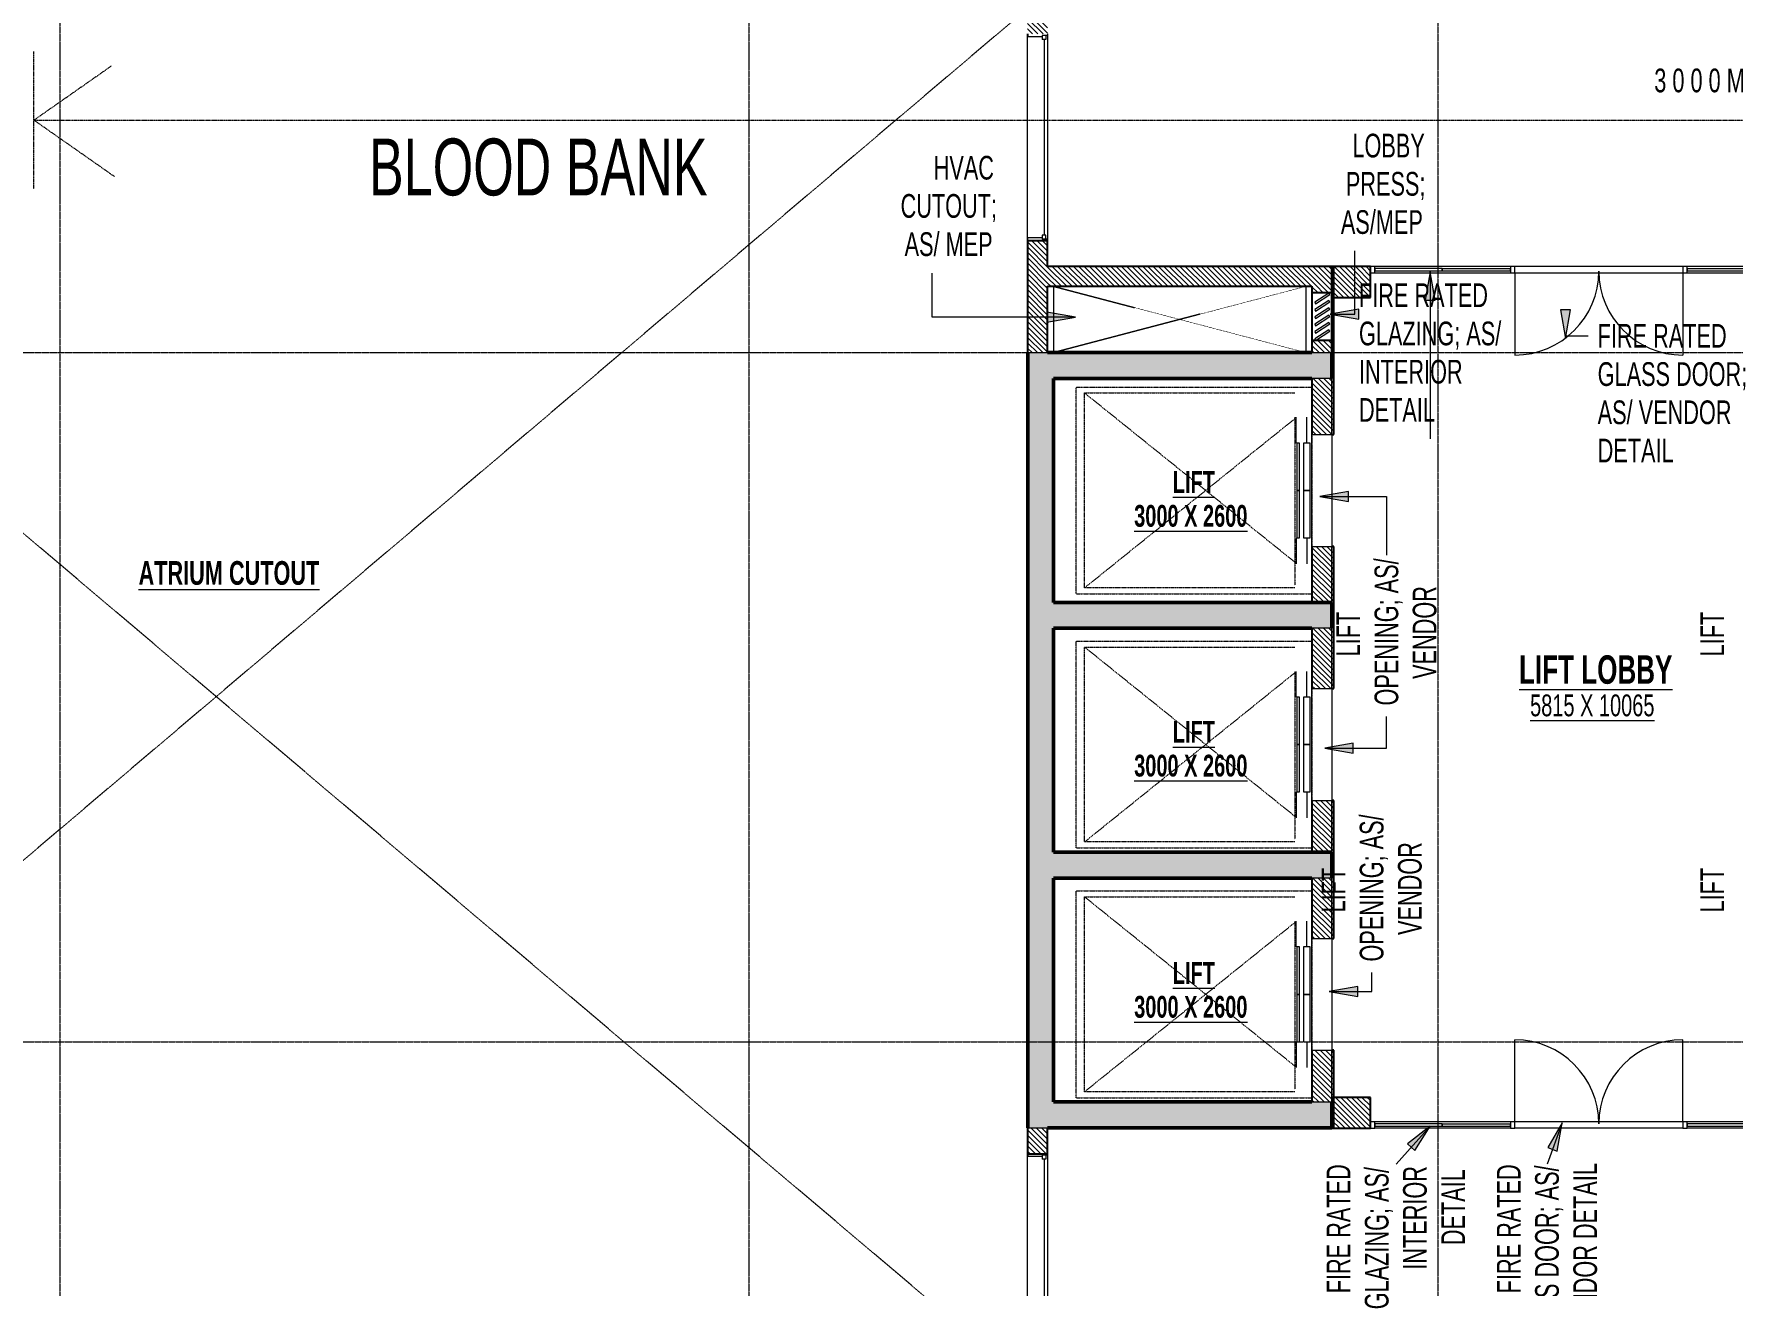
# Model space of a CAD drawing. Header units: millimetres. Extents: x -25222 to 91371, y -63339 to 20835.
# Drawn here: x 13435 to 33153, y -24214 to -9689 of the extents above; entities that cross this region are included whole.
import ezdxf

# ---------------------------------------------------------------- set-up
doc = ezdxf.new("R2010")
doc.units = ezdxf.units.MM
for name, pattern in [('Aligning Line', [6.35, 3.175, -3.175]), ('Cut Out Line', [2, 1, -1]), ('Dash_2_', [6.35, 3.175, -3.175]), ('Grid Line', [22.225, 12.7, -3.175, 3.175, -3.175])]:
    doc.linetypes.add(name, pattern=pattern)
for name, color, linetype, lineweight in [('A-AREA-IDEN', 2, 'Continuous', 9), ('A-DETL', 90, 'Continuous', 5), ('A-DETL-HDLN', 90, 'Dash_2_', 5), ('A-DETL-MEDM', 33, 'Continuous', 25), ('A-DETL-THIN', 151, 'Continuous', 5), ('A-DOOR', 31, 'Continuous', 5), ('A-GLAZ', 151, 'Continuous', 5), ('A-GLAZ-CURT', 52, 'Continuous', 5), ('A-GLAZ-CWMG', 51, 'Continuous', 5), ('A-WALL', 113, 'Continuous', 5), ('A-WALL-PATT', 111, 'Continuous', 25), ('G-ANNO-TEXT', 231, 'Continuous', 9), ('Q-SPCQ', 91, 'Continuous', 5), ('S-GRID', 1, 'Continuous', 9)]:
    doc.layers.add(name, color=color, linetype=linetype, lineweight=lineweight)
doc.styles.add('Swis721 Cn BT_2', font='swissc.ttf', dxfattribs={"width": 0.8, "height": 253})
doc.styles.add('Swis721 Cn BT_4', font='swissc.ttf', dxfattribs={"width": 0.8, "height": 275})
doc.styles.add('Swis721 Cn BT_5', font='swissc.ttf', dxfattribs={"width": 0.8, "height": 660})
doc.styles.add('Swis721 Cn BT_B', font='swisscb.ttf', dxfattribs={"width": 0.8, "height": 330})
doc.styles.add('Swis721 Cn BT_B_1', font='swisscb.ttf', dxfattribs={"width": 0.8, "height": 275})
doc.styles.add('Swis721 Cn BT_B_2', font='swisscb.ttf', dxfattribs={"width": 0.8, "height": 253})
pattern_1 = [(315, (14219.89, -54691.457), (30.869454, 30.869454), [])]
pattern_2 = [(45, (54691.457, 14219.89), (-30.869454, 30.869454), [])]

# ---------------------------------------------------------------- blocks, each defined once
blk = doc.blocks.new('Lift - Centre door 1800X2500 - 13 Person 800kg load-V4-4_ FOURTH FLOOR - GA PLAN')
at = {"layer": 'Q-SPCQ'}
for p, q in [((-396, -115), (-396, 115)), ((-396, 115), (904, 115)), ((904, -115), (904, 115)), ((-296, -175), (-596, -175)), ((904, -115), (-396, -115)), ((-296, -135), (-296, -215)), ((254, -135), (-296, -135)), ((254, -215), (254, -135)), ((804, -135), (254, -135)), ((254, -135), (254, -215)), ((804, -215), (804, -135)), ((804, -175), (1104, -175)), ((-296, -300), (-596, -300)), ((-296, -215), (254, -215)), ((-296, -260), (-296, -290)), ((254, -260), (-296, -260)), ((-296, -290), (254, -290)), ((254, -215), (804, -215)), ((254, -290), (254, -260)), ((804, -260), (254, -260)), ((254, -260), (254, -290)), ((254, -290), (804, -290)), ((804, -290), (804, -260)), ((804, -300), (1104, -300))]:
    blk.add_line(p, q, dxfattribs=at)
at = {"layer": 'Q-SPCQ', "linetype": 'Aligning Line'}
for p, q in [((-1046, -115), (1104, -115)), ((-946, -2855), (-946, -115)), ((1454, -2855), (1454, -115)), ((-878, -2755), (1085, -315)), ((-878, -2755), (-878, -315)), ((-596, -315), (1354, -315)), ((-578, -315), (1385, -2755)), ((1385, -315), (1385, -2755)), ((1385, -2755), (-878, -2755)), ((1454, -2855), (-946, -2855))]:
    blk.add_line(p, q, dxfattribs=at)
blk = doc.blocks.new('Walls 17 - Walls 50-9148887-4_ FOURTH FLOOR - GA PLAN')
at = {"layer": 'A-WALL'}
h = blk.add_hatch(dxfattribs=at)
h.set_pattern_fill('FP_4', color=9, style=0, pattern_type=2)
h.set_pattern_definition(pattern_2)
h.paths.add_polyline_path([(22394, 28955), (22035, 28955), (22035, 28505), (22394, 28505)], flags=0)
h.paths.add_polyline_path([(22394, 34498), (22394, 34505), (22035, 34505), (22035, 34055), (22394, 34055)], flags=0)
at = {"layer": 'A-WALL', "lineweight": 25}
for p, q in [((22394, 34505), (22035, 34505)), ((22035, 34505), (22035, 34055)), ((22394, 34055), (22394, 34505)), ((22035, 34055), (22394, 34055)), ((22394, 28955), (22035, 28955)), ((22035, 28955), (22035, 28505)), ((22394, 28505), (22394, 28955)), ((22035, 28505), (22394, 28505))]:
    blk.add_line(p, q, dxfattribs=at)
blk = doc.blocks.new('System Panel - Glazed 2-8773708-4_ FOURTH FLOOR - GA PLAN')
at = {"layer": 'A-GLAZ-CURT'}
for p, q in [((390, 13), (-390, 13)), ((-390, 13), (-390, -13)), ((390, -13), (390, 13)), ((-390, -13), (390, -13))]:
    blk.add_line(p, q, dxfattribs=at)
blk = doc.blocks.new('System Panel - Glazed 2-8773709-4_ FOURTH FLOOR - GA PLAN')
at = {"layer": 'A-GLAZ-CURT'}
for p, q in [((397.5, 12.5), (-397.5, 12.5)), ((-397.5, 12.5), (-397.5, -12.5)), ((397.5, -12.5), (397.5, 12.5)), ((-397.5, -12.5), (397.5, -12.5))]:
    blk.add_line(p, q, dxfattribs=at)
blk = doc.blocks.new('System Panel - Glazed 2-8804220-4_ FOURTH FLOOR - GA PLAN')
at = {"layer": 'A-GLAZ-CURT'}
for p, q in [((687, 13), (-687, 13)), ((-687, 13), (-687, -12)), ((687, -12), (687, 13)), ((-687, -12), (687, -12))]:
    blk.add_line(p, q, dxfattribs=at)
blk = doc.blocks.new('Rectangular Mullion - 50 x 75mm-8505724-4_ FOURTH FLOOR - GA PLAN')
at = {"layer": 'A-GLAZ-CWMG'}
for p, q in [((29786, -22319), (29005, -22319)), ((29786, -22394), (29005, -22394))]:
    blk.add_line(p, q, dxfattribs=at)
blk = doc.blocks.new('Rectangular Mullion - 50 x 75mm-8804219-4_ FOURTH FLOOR - GA PLAN')
at = {"layer": 'A-GLAZ-CWMG'}
for p, q in [((34005, -22319), (32631, -22319)), ((34005, -22394), (32631, -22394))]:
    blk.add_line(p, q, dxfattribs=at)
blk = doc.blocks.new('Rectangular Mullion - 50 x 75mm-8773712-4_ FOURTH FLOOR - GA PLAN')
at = {"layer": 'A-GLAZ-CWMG'}
for p, q in [((0, 37.5), (-50, 37.5)), ((-50, 37.5), (-50, -37.5)), ((0, -37.5), (0, 37.5)), ((-50, -37.5), (0, -37.5))]:
    blk.add_line(p, q, dxfattribs=at)
blk = doc.blocks.new('Rectangular Mullion - 50 x 75mm-8773707-4_ FOURTH FLOOR - GA PLAN')
at = {"layer": 'A-GLAZ-CWMG'}
for p, q in [((-25, 37.5), (25, 37.5)), ((-25, -37.5), (-25, 37.5)), ((25, 37.5), (25, -37.5)), ((25, -37.5), (-25, -37.5))]:
    blk.add_line(p, q, dxfattribs=at)
blk = doc.blocks.new('M_Door-Curtain-Wall-Double-Storefront1 - FGD1 - FIRE GLASS DOOR-12335491-4_ FOURTH FLOOR - GA PLAN')
at = {"layer": 'A-DOOR'}
for p, q in [((-975, 37.5), (-975, 990.55)), ((975, 37.5), (975, 990.55))]:
    blk.add_line(p, q, dxfattribs=at)
for centre, start, end in [((-975, 15.55), 0, 90), ((975, 15.55), 90, 180)]:
    blk.add_arc(centre, 975, start, end, dxfattribs=at)
blk = doc.blocks.new('Rectangular Mullion - 50 x 75mm-8505728-4_ FOURTH FLOOR - GA PLAN')
at = {"layer": 'A-GLAZ-CWMG'}
for p, q in [((32581, -22319), (30631, -22319)), ((32581, -22394), (30631, -22394))]:
    blk.add_line(p, q, dxfattribs=at)
blk = doc.blocks.new('Rectangular Mullion - 50 x 75mm-8505729-4_ FOURTH FLOOR - GA PLAN')
at = {"layer": 'A-GLAZ-CWMG'}
for p, q in [((30581, -22319), (29786, -22319)), ((30581, -22394), (29786, -22394))]:
    blk.add_line(p, q, dxfattribs=at)
blk = doc.blocks.new('System Panel - Glazed 2-8773716-4_ FOURTH FLOOR - GA PLAN')
at = {"layer": 'A-GLAZ-CURT'}
for p, q in [((390, 13), (-390, 13)), ((-390, 13), (-390, -12)), ((390, -12), (390, 13)), ((-390, -12), (390, -12))]:
    blk.add_line(p, q, dxfattribs=at)
blk = doc.blocks.new('System Panel - Glazed 2-8773717-4_ FOURTH FLOOR - GA PLAN')
at = {"layer": 'A-GLAZ-CURT'}
for p, q in [((397.5, 12.5), (-397.5, 12.5)), ((-397.5, 12.5), (-397.5, -12.5)), ((397.5, -12.5), (397.5, 12.5)), ((-397.5, -12.5), (397.5, -12.5))]:
    blk.add_line(p, q, dxfattribs=at)
blk = doc.blocks.new('System Panel - Glazed 2-8804203-4_ FOURTH FLOOR - GA PLAN')
at = {"layer": 'A-GLAZ-CURT'}
for p, q in [((687, 12), (-687, 12)), ((-687, 12), (-687, -12)), ((687, -12), (687, 12)), ((-687, -12), (687, -12))]:
    blk.add_line(p, q, dxfattribs=at)
blk = doc.blocks.new('Rectangular Mullion - 50 x 75mm-8505706-4_ FOURTH FLOOR - GA PLAN')
at = {"layer": 'A-GLAZ-CWMG'}
for p, q in [((29786, -12389), (29005, -12389)), ((29786, -12464), (29005, -12464))]:
    blk.add_line(p, q, dxfattribs=at)
blk = doc.blocks.new('Rectangular Mullion - 50 x 75mm-8505707-4_ FOURTH FLOOR - GA PLAN')
at = {"layer": 'A-GLAZ-CWMG'}
for p, q in [((30581, -12389), (29786, -12389)), ((30581, -12464), (29786, -12464))]:
    blk.add_line(p, q, dxfattribs=at)
blk = doc.blocks.new('Rectangular Mullion - 50 x 75mm-8804202-4_ FOURTH FLOOR - GA PLAN')
at = {"layer": 'A-GLAZ-CWMG'}
for p, q in [((34005, -12389), (32631, -12389)), ((34005, -12464), (32631, -12464))]:
    blk.add_line(p, q, dxfattribs=at)
blk = doc.blocks.new('Rectangular Mullion - 50 x 75mm-8773720-4_ FOURTH FLOOR - GA PLAN')
at = {"layer": 'A-GLAZ-CWMG'}
for p, q in [((0, 37.5), (-50, 37.5)), ((-50, 37.5), (-50, -37.5)), ((0, -37.5), (0, 37.5)), ((-50, -37.5), (0, -37.5))]:
    blk.add_line(p, q, dxfattribs=at)
blk = doc.blocks.new('Rectangular Mullion - 50 x 75mm-8773715-4_ FOURTH FLOOR - GA PLAN')
at = {"layer": 'A-GLAZ-CWMG'}
for p, q in [((-25, 37.5), (25, 37.5)), ((-25, -37.5), (-25, 37.5)), ((25, 37.5), (25, -37.5)), ((25, -37.5), (-25, -37.5))]:
    blk.add_line(p, q, dxfattribs=at)
blk = doc.blocks.new('M_Door-Curtain-Wall-Double-Storefront1 - FGD1 - FIRE GLASS DOOR-12335492-4_ FOURTH FLOOR - GA PLAN')
at = {"layer": 'A-DOOR'}
for p, q in [((-975, -37.5), (-975, -990.55)), ((975, -37.5), (975, -990.55))]:
    blk.add_line(p, q, dxfattribs=at)
for centre, start, end in [((-975, -15.55), 270, 360), ((975, -15.55), 180, 270)]:
    blk.add_arc(centre, 975, start, end, dxfattribs=at)
blk = doc.blocks.new('Rectangular Mullion - 50 x 75mm-7481749-4_ FOURTH FLOOR - GA PLAN')
at = {"layer": 'A-GLAZ-CWMG'}
for p, q in [((32581, -12389), (30631, -12389)), ((32581, -12464), (30631, -12464))]:
    blk.add_line(p, q, dxfattribs=at)
blk = doc.blocks.new('Walls 18 - Walls 50-9148944-4_ FOURTH FLOOR - GA PLAN')
at = {"layer": 'A-WALL'}
h = blk.add_hatch(dxfattribs=at)
h.set_pattern_fill('FP_4', color=9, style=0, pattern_type=2)
h.set_pattern_definition(pattern_2)
h.paths.add_polyline_path([(12389, 34470), (12424, 34505), (12389, 34505)], flags=0)
h.paths.add_polyline_path([(12748, 34470), (12389, 34470), (12389, 34055), (12748, 34055)], flags=0)
h.paths.add_polyline_path([(12748, 28955), (12389, 28955), (12389, 28505), (12748, 28505)], flags=0)
at = {"layer": 'A-WALL', "lineweight": 25}
for p, q in [((12389, 34505), (12389, 34055)), ((12696, 34505), (12389, 34505)), ((12748, 34055), (12748, 34505)), ((12389, 34055), (12748, 34055)), ((12389, 28955), (12389, 28505)), ((12748, 28955), (12389, 28955)), ((12748, 28505), (12748, 28955)), ((12389, 28505), (12696, 28505))]:
    blk.add_line(p, q, dxfattribs=at)
blk = doc.blocks.new('M_Fixed - 2400_2700-16240036-4_ FOURTH FLOOR - GA PLAN')
at = {"layer": 'A-GLAZ', "lineweight": 9}
for p, q in [((-1200, 128), (-1181, 128)), ((-1181, 128), (-1181, 65)), ((-1181, 109), (-1137, 109)), ((-1181, 65), (-1137, 65)), ((-1168, 65), (-1168, -102)), ((-1137, 109), (-1137, 65)), ((-1137, 87), (1137, 87)), ((1137, 109), (1137, 65)), ((1181, 109), (1137, 109)), ((1137, 65), (1181, 65)), ((1168, 65), (1168, -102)), ((1181, 128), (1181, 65)), ((1199, 128), (1181, 128)), ((-1200, -102), (-1168, -102)), ((1200, -102), (1168, -102))]:
    blk.add_line(p, q, dxfattribs=at)

msp = doc.modelspace()

# ---------------------------------------------------------------- hatches: boundary and pattern name
at = {"layer": 'A-WALL-PATT', "lineweight": 5}
h = msp.add_hatch(dxfattribs=at)
h.set_pattern_fill('FP_1', color=9, style=0, pattern_type=2)
h.set_pattern_definition(pattern_1)
h.paths.add_polyline_path([(24972.1, -25388.7), (24975.1, -25388.7), (24975.1, -25088.7), (24972.1, -25088.7), (24972.1, -25385.7)], flags=0)
h.paths.add_polyline_path([(24975.1, -22688.7), (24975.1, -12088.7), (24972.1, -12088.7), (24972.1, -22688.7)], flags=0)
h.paths.add_polyline_path([(24972.1, -9688.7), (24975.1, -9688.7), (24975.1, -9388.7), (24972.1, -9388.7), (24972.1, -9391.7)], flags=0)
h = msp.add_hatch(dxfattribs=at)
h.set_pattern_fill('FP_1', color=9, style=0, pattern_type=2)
h.set_pattern_definition(pattern_1)
h.paths.add_polyline_path([(25205.1, -13388.7), (25205.1, -12088.7), (24975.1, -12088.7), (24975.1, -13388.7)], flags=0)
h.paths.add_polyline_path([(25205.1, -9688.7), (25205.1, -9388.7), (24975.1, -9388.7), (24975.1, -9688.7)], flags=0)
h = msp.add_hatch(dxfattribs=at)
h.set_pattern_fill('FP_1', color=9, style=0, pattern_type=2)
h.set_pattern_definition(pattern_1)
h.paths.add_polyline_path([(28275.1, -12618.7), (28505.1, -12618.7), (28505.1, -12388.7), (25205.1, -12388.7), (25205.1, -12618.7), (26234.7, -12618.7)], flags=0)
h = msp.add_hatch(dxfattribs=at)
h.set_pattern_fill('FP_1', color=9, style=0, pattern_type=2)
h.set_pattern_definition(pattern_1)
h.paths.add_polyline_path([(28505.1, -13388.7), (28505.1, -13245), (28275.1, -13245), (28275.1, -13388.7)], flags=0)
h.paths.add_polyline_path([(28275.1, -12695.9), (28505.1, -12695.9), (28505.1, -12618.7), (28275.1, -12618.7)], flags=0)
h = msp.add_hatch(dxfattribs=at)
h.set_pattern_fill('FP_1', color=9, style=0, pattern_type=2)
h.set_pattern_definition(pattern_1)
h.paths.add_polyline_path([(28530.1, -22034.6), (28530.1, -21488.7), (28505.1, -21488.7), (28505.1, -22034.6), (28507.3, -22034.6)], flags=0)
h.paths.add_polyline_path([(28530.1, -20188.7), (28530.1, -18588.7), (28505.1, -18588.7), (28505.1, -20188.7)], flags=0)
h.paths.add_polyline_path([(28505.1, -17288.7), (28530.1, -17288.7), (28530.1, -15638.7), (28505.1, -15638.7), (28505.1, -16977.7)], flags=0)
h.paths.add_polyline_path([(28530.1, -14338.7), (28530.1, -12748.4), (28505.1, -12748.4), (28505.1, -14338.7)], flags=0)
for points in [[(25275.1, -22388.7), (25275.1, -13388.7), (24975.1, -13388.7), (24975.1, -22388.7), (25205.1, -22388.7)], [(25275.1, -13688.7), (28505.1, -13688.7), (28505.1, -13388.7), (25275.1, -13388.7)], [(28275.1, -16588.7), (28505.1, -16588.7), (28505.1, -16288.7), (25275.1, -16288.7), (25275.1, -16588.7), (28071, -16588.7)], [(28275.1, -19488.7), (28505.1, -19488.7), (28505.1, -19188.7), (25275.1, -19188.7), (25275.1, -19488.7), (28071, -19488.7)], [(25275.1, -22388.7), (28505.1, -22388.7), (28505.1, -22088.7), (25275.1, -22088.7)]]:
    msp.add_hatch(color=55, dxfattribs=at).paths.add_polyline_path(points, flags=0)
h = msp.add_hatch(dxfattribs=at)
h.set_pattern_fill('FP_1', color=9, style=0, pattern_type=2)
h.set_pattern_definition(pattern_1)
h.paths.add_polyline_path([(28275.1, -16288.7), (28505.1, -16288.7), (28505.1, -15638.7), (28275.1, -15638.7), (28275.1, -15991.2)], flags=0)
h.paths.add_polyline_path([(28505.1, -14338.7), (28505.1, -13688.7), (28275.1, -13688.7), (28275.1, -14338.7)], flags=0)
h = msp.add_hatch(dxfattribs=at)
h.set_pattern_fill('FP_1', color=9, style=0, pattern_type=2)
h.set_pattern_definition(pattern_1)
h.paths.add_polyline_path([(28275.1, -19188.7), (28505.1, -19188.7), (28505.1, -18588.7), (28275.1, -18588.7), (28275.1, -18621.7)], flags=0)
h.paths.add_polyline_path([(28505.1, -17288.7), (28505.1, -16588.7), (28275.1, -16588.7), (28275.1, -17288.7)], flags=0)
h = msp.add_hatch(dxfattribs=at)
h.set_pattern_fill('FP_1', color=9, style=0, pattern_type=2)
h.set_pattern_definition(pattern_1)
h.paths.add_polyline_path([(28275.1, -22088.7), (28505.1, -22088.7), (28505.1, -21488.7), (28275.1, -21488.7), (28275.1, -22034.6)], flags=0)
h.paths.add_polyline_path([(28505.1, -20188.7), (28505.1, -19488.7), (28275.1, -19488.7), (28275.1, -20188.7)], flags=0)
h = msp.add_hatch(dxfattribs=at)
h.set_pattern_fill('FP_1', color=9, style=0, pattern_type=2)
h.set_pattern_definition(pattern_1)
h.paths.add_polyline_path([(25205.1, -25388.7), (25205.1, -25088.7), (24975.1, -25088.7), (24975.1, -25388.7)], flags=0)
h.paths.add_polyline_path([(24975.1, -22688.7), (25205.1, -22688.7), (25205.1, -22388.7), (24975.1, -22388.7), (24975.1, -22418.7)], flags=0)
at = {"layer": 'G-ANNO-TEXT'}
for points in [[(29647.9, -12448.5), (29589.7, -12778.5), (29706.1, -12778.5)], [(25528.1, -12976.8), (25198.1, -12918.6), (25198.1, -13035)], [(28487.3, -12940.7), (28817.3, -12998.9), (28817.3, -12882.5)], [(31217.3, -13222.9), (31275.5, -12892.9), (31159.1, -12892.9)], [(28367.7, -15059.5), (28697.7, -15117.7), (28697.7, -15001.3)], [(28425, -17979.2), (28755, -18037.4), (28755, -17921)], [(28475.9, -20805.2), (28805.9, -20863.4), (28805.9, -20747)], [(29647.9, -22369.3), (29383.6, -22575.3), (29470, -22653.3)], [(31181.7, -22328.7), (31014, -22618.9), (31123.3, -22658.7)]]:
    msp.add_hatch(color=130, dxfattribs=at).paths.add_polyline_path(points, flags=0)

# ---------------------------------------------------------------- linework, layer by layer
at = {"layer": 'A-DETL', "linetype": 'Cut Out Line'}
for p, q in [((6110.1, -9388.7), (25010.1, -25388.7)), ((6110.1, -25388.7), (24975.1, -9388.7)), ((28205, -12618.7), (25275.1, -13388.7)), ((25275.1, -12618.7), (28205, -13388.7))]:
    msp.add_line(p, q, dxfattribs=at)
at = {"layer": 'A-DETL'}
for p, q in [((25275.1, -12618.7), (25275.1, -13388.7)), ((28205, -12618.7), (28205, -13388.7))]:
    msp.add_line(p, q, dxfattribs=at)
at = {"layer": 'A-DETL-HDLN'}
for p, q in [((13435.1, -11488.7), (13435.1, -9888.7)), ((13435.1, -10688.7), (14336.2, -10057.8)), ((13435.1, -10688.7), (38035.1, -10688.7)), ((13435.1, -10688.7), (14369, -11342.6))]:
    msp.add_line(p, q, dxfattribs=at)
at = {"layer": 'A-DETL-MEDM'}
for p, q in [((28505.1, -12695.9), (28275.1, -12695.9)), ((28275.1, -12695.9), (28275.1, -13245)), ((28505.1, -13245), (28505.1, -12695.9)), ((28275.1, -13245), (28317, -13245)), ((28319.2, -13245), (28505.1, -13245))]:
    msp.add_line(p, q, dxfattribs=at)
at = {"layer": 'A-DETL-THIN'}
for p, q in [((28470.5, -12697.9), (28306.8, -12804.2)), ((28470.5, -12782.9), (28306.8, -12889.2)), ((28306.8, -12804.2), (28317.7, -12821)), ((28317.7, -12821), (28481.4, -12714.6)), ((28317.7, -12906), (28481.4, -12799.6)), ((28481.4, -12714.6), (28470.5, -12697.9)), ((28481.4, -12799.6), (28470.5, -12782.9)), ((28470.5, -12867.9), (28306.8, -12974.2)), ((28306.8, -12889.2), (28317.7, -12906)), ((28470.5, -12952.9), (28306.8, -13059.2)), ((28306.8, -12974.2), (28317.7, -12991)), ((28317.7, -12991), (28481.4, -12884.6)), ((28317.7, -13076), (28481.4, -12969.6)), ((28481.4, -12884.6), (28470.5, -12867.9)), ((28481.4, -12969.6), (28470.5, -12952.9)), ((28470.5, -13037.9), (28306.8, -13144.2)), ((28306.8, -13059.2), (28317.7, -13076)), ((28470.5, -13122.9), (28306.8, -13229.2)), ((28306.8, -13144.2), (28317.7, -13161)), ((28317.7, -13161), (28481.4, -13054.6)), ((28317.7, -13246), (28481.4, -13139.6)), ((28481.4, -13054.6), (28470.5, -13037.9)), ((28481.4, -13139.6), (28470.5, -13122.9)), ((28306.8, -13229.2), (28317.7, -13246))]:
    msp.add_line(p, q, dxfattribs=at)
at = {"layer": 'A-WALL'}
for p, q in [((24972.1, -12088.7), (24972.1, -9688.7)), ((25205.1, -9688.7), (25205.1, -12088.7)), ((24975.1, -13388.7), (25205.1, -13388.7)), ((28275.1, -13388.7), (28505.1, -13388.7)), ((28505.1, -13688.7), (28275.1, -13688.7)), ((28505.1, -14338.7), (28505.1, -13688.7)), ((28505.1, -16288.7), (28505.1, -15638.7)), ((28505.1, -16588.7), (28275.1, -16588.7)), ((28505.1, -17288.7), (28505.1, -16588.7)), ((28505.1, -19188.7), (28505.1, -18588.7)), ((28505.1, -19488.7), (28275.1, -19488.7)), ((28505.1, -20188.7), (28505.1, -19488.7)), ((28505.1, -22088.7), (28505.1, -21488.7)), ((28275.1, -22088.7), (28505.1, -22088.7)), ((24975.1, -22388.7), (25205.1, -22388.7)), ((24972.1, -25088.7), (24972.1, -22688.7)), ((25205.1, -22688.7), (25205.1, -25088.7))]:
    msp.add_line(p, q, dxfattribs=at)
at = {"layer": 'A-WALL', "lineweight": 25}
for p, q in [((25205.1, -12088.7), (24972.1, -12088.7)), ((24972.1, -12088.7), (24972.1, -22688.7)), ((25205.1, -12388.7), (25205.1, -12088.7)), ((28530.1, -12388.7), (25205.1, -12388.7)), ((28505.1, -12695.9), (28505.1, -12388.7)), ((28530.1, -14338.7), (28530.1, -12388.7)), ((25205.1, -13388.7), (25205.1, -12618.7)), ((25205.1, -12618.7), (28275.1, -12618.7)), ((28275.1, -12618.7), (28275.1, -12695.9)), ((24975.1, -22388.7), (24975.1, -13388.7)), ((28275.1, -13245), (28275.1, -13388.7)), ((28505.1, -13388.7), (28505.1, -13245)), ((28275.1, -13688.7), (28275.1, -14338.7)), ((28505.1, -14338.7), (28530.1, -14338.7)), ((28275.1, -15638.7), (28275.1, -16288.7)), ((28530.1, -15638.7), (28505.1, -15638.7)), ((28530.1, -17288.7), (28530.1, -15638.7)), ((28275.1, -16588.7), (28275.1, -17288.7)), ((28505.1, -17288.7), (28530.1, -17288.7)), ((28275.1, -18588.7), (28275.1, -19188.7)), ((28530.1, -18588.7), (28505.1, -18588.7)), ((28530.1, -20188.7), (28530.1, -18588.7)), ((28275.1, -19188.7), (28505.1, -19188.7)), ((28505.1, -19188.7), (28505.1, -19188.7)), ((28275.1, -19488.7), (28275.1, -20188.7)), ((28505.1, -20188.7), (28530.1, -20188.7)), ((28275.1, -21488.7), (28275.1, -22088.7)), ((28530.1, -21488.7), (28505.1, -21488.7)), ((28530.1, -22388.7), (28530.1, -21488.7)), ((25205.1, -22688.7), (25205.1, -22388.7)), ((28505.1, -22388.7), (28530.1, -22388.7)), ((24972.1, -22688.7), (24975.1, -22688.7)), ((24975.1, -22688.7), (25205.1, -22688.7))]:
    msp.add_line(p, q, dxfattribs=at)
at = {"layer": 'A-WALL', "lineweight": 50}
for p, q in [((24975.1, -13388.7), (24975.1, -22388.7)), ((28275.1, -13388.7), (25205.1, -13388.7)), ((28505.1, -13688.7), (28505.1, -13388.7)), ((25275.1, -13688.7), (28275.1, -13688.7)), ((25275.1, -16288.7), (25275.1, -13688.7)), ((28505.1, -16288.7), (25275.1, -16288.7)), ((28505.1, -16588.7), (28505.1, -16288.7)), ((25275.1, -19188.7), (25275.1, -16588.7)), ((25275.1, -16588.7), (28275.1, -16588.7)), ((28505.1, -19188.7), (25275.1, -19188.7)), ((28505.1, -19488.7), (28505.1, -19188.7)), ((25275.1, -22088.7), (25275.1, -19488.7)), ((25275.1, -19488.7), (28275.1, -19488.7)), ((28275.1, -22088.7), (25275.1, -22088.7)), ((28505.1, -22388.7), (28505.1, -22088.7)), ((25205.1, -22388.7), (28505.1, -22388.7))]:
    msp.add_line(p, q, dxfattribs=at)
at = {"layer": 'G-ANNO-TEXT', "color": 130}
for p, q in [((28774.4, -12940.7), (28774.4, -12207.7)), ((23863.6, -12976.8), (23863.6, -12464.3)), ((29647.9, -12448.5), (29589.7, -12778.5)), ((29706.1, -12778.5), (29647.9, -12448.5)), ((29647.9, -12448.5), (29647.9, -14388.6)), ((29589.7, -12778.5), (29706.1, -12778.5)), ((25528.1, -12976.8), (23863.6, -12976.8)), ((25528.1, -12976.8), (25198.1, -12918.6)), ((25198.1, -12918.6), (25198.1, -13035)), ((25198.1, -13035), (25528.1, -12976.8)), ((28817.3, -12882.5), (28487.3, -12940.7)), ((28487.3, -12940.7), (28817.3, -12998.9)), ((28487.3, -12940.7), (28774.4, -12940.7)), ((28817.3, -12998.9), (28817.3, -12882.5)), ((31275.5, -12892.9), (31159.1, -12892.9)), ((31159.1, -12892.9), (31217.3, -13222.9)), ((31217.3, -13222.9), (31275.5, -12892.9)), ((31217.3, -13193.7), (31482.1, -13193.7)), ((31217.3, -13222.9), (31217.3, -13193.7)), ((28697.7, -15001.3), (28367.7, -15059.5)), ((28367.7, -15059.5), (28697.7, -15117.7)), ((28367.7, -15059.5), (29142.2, -15059.5)), ((28697.7, -15117.7), (28697.7, -15001.3)), ((29142.2, -15059.5), (29142.2, -15739.4)), ((29142.2, -17979.2), (29142.2, -17611.9)), ((28755, -17921), (28425, -17979.2)), ((28755, -18037.4), (28755, -17921)), ((28425, -17979.2), (28755, -18037.4)), ((28425, -17979.2), (29142.2, -17979.2)), ((28970.5, -20805.2), (28970.5, -20584.7)), ((28805.9, -20747), (28475.9, -20805.2)), ((28475.9, -20805.2), (28805.9, -20863.4)), ((28475.9, -20805.2), (28970.5, -20805.2)), ((28805.9, -20863.4), (28805.9, -20747)), ((29647.9, -22369.3), (29251.3, -22808.7)), ((29647.9, -22369.3), (29383.6, -22575.3)), ((29470, -22653.3), (29647.9, -22369.3)), ((31181.7, -22328.7), (31006.8, -22808.7)), ((31181.7, -22328.7), (31014, -22618.9)), ((31123.3, -22658.7), (31181.7, -22328.7)), ((29383.6, -22575.3), (29470, -22653.3)), ((31014, -22618.9), (31123.3, -22658.7))]:
    msp.add_line(p, q, dxfattribs=at)
at = {"layer": 'S-GRID', "linetype": 'Grid Line'}
for p, q in [((13735.1, 20089.7), (13735.1, -62440.6)), ((21735.1, 20089.7), (21735.1, -62440.6)), ((29735.1, 20089.7), (29735.1, -62440.6)), ((-24562.2, -13388.7), (90711.2, -13388.7)), ((-24562.2, -21388.7), (90711.2, -21388.7))]:
    msp.add_line(p, q, dxfattribs=at)

# ---------------------------------------------------------------- block references
at = {"layer": 'A-DOOR'}
for name, p in [('M_Door-Curtain-Wall-Double-Storefront1 - FGD1 - FIRE GLASS DOOR-12335492-4_ FOURTH FLOOR - GA PLAN', (31605.9, -12426.2)), ('M_Door-Curtain-Wall-Double-Storefront1 - FGD1 - FIRE GLASS DOOR-12335491-4_ FOURTH FLOOR - GA PLAN', (31605.9, -22356.8))]:
    msp.add_blockref(name, p, dxfattribs=at)
at = {"layer": 'A-GLAZ'}
for p, rotation in [((25077.1, -10888.7), 269.9999999999998), ((25077.1, -23888.7), 270.0000000000001)]:
    msp.add_blockref('M_Fixed - 2400_2700-16240036-4_ FOURTH FLOOR - GA PLAN', p, dxfattribs=dict(at, rotation=rotation))
at = {"layer": 'A-GLAZ-CURT'}
for name, p in [('System Panel - Glazed 2-8773716-4_ FOURTH FLOOR - GA PLAN', (29395.5, -12426.2)), ('System Panel - Glazed 2-8773717-4_ FOURTH FLOOR - GA PLAN', (30183.4, -12426.2)), ('System Panel - Glazed 2-8804203-4_ FOURTH FLOOR - GA PLAN', (33318, -12426.2)), ('System Panel - Glazed 2-8773708-4_ FOURTH FLOOR - GA PLAN', (29395.5, -22356.8)), ('System Panel - Glazed 2-8773709-4_ FOURTH FLOOR - GA PLAN', (30183.4, -22356.8)), ('System Panel - Glazed 2-8804220-4_ FOURTH FLOOR - GA PLAN', (33318, -22356.8))]:
    msp.add_blockref(name, p, dxfattribs=at)
at = {"layer": 'A-GLAZ-CWMG', "rotation": 180}
for name, p in [('Rectangular Mullion - 50 x 75mm-8773720-4_ FOURTH FLOOR - GA PLAN', (28955.1, -12426.2)), ('Rectangular Mullion - 50 x 75mm-8773712-4_ FOURTH FLOOR - GA PLAN', (28955.1, -22356.8))]:
    msp.add_blockref(name, p, dxfattribs=at)
at = {"layer": 'A-GLAZ-CWMG'}
for name in ['Rectangular Mullion - 50 x 75mm-8505706-4_ FOURTH FLOOR - GA PLAN', 'Rectangular Mullion - 50 x 75mm-8505707-4_ FOURTH FLOOR - GA PLAN', 'Rectangular Mullion - 50 x 75mm-7481749-4_ FOURTH FLOOR - GA PLAN', 'Rectangular Mullion - 50 x 75mm-8804202-4_ FOURTH FLOOR - GA PLAN', 'Rectangular Mullion - 50 x 75mm-8505724-4_ FOURTH FLOOR - GA PLAN', 'Rectangular Mullion - 50 x 75mm-8505729-4_ FOURTH FLOOR - GA PLAN', 'Rectangular Mullion - 50 x 75mm-8505728-4_ FOURTH FLOOR - GA PLAN', 'Rectangular Mullion - 50 x 75mm-8804219-4_ FOURTH FLOOR - GA PLAN']:
    msp.add_blockref(name, (0, 0), dxfattribs=at)
at = {"layer": 'A-GLAZ-CWMG', "extrusion": (0, 0, -1), "rotation": 180}
for name, p in [('Rectangular Mullion - 50 x 75mm-8773715-4_ FOURTH FLOOR - GA PLAN', (-30605.9, -12426.2)), ('Rectangular Mullion - 50 x 75mm-8773715-4_ FOURTH FLOOR - GA PLAN', (-32605.9, -12426.2)), ('Rectangular Mullion - 50 x 75mm-8773707-4_ FOURTH FLOOR - GA PLAN', (-30605.9, -22356.8)), ('Rectangular Mullion - 50 x 75mm-8773707-4_ FOURTH FLOOR - GA PLAN', (-32605.9, -22356.8))]:
    msp.add_blockref(name, p, dxfattribs=at)
at = {"layer": 'A-WALL', "rotation": 270.0000000000001}
for name in ['Walls 18 - Walls 50-9148944-4_ FOURTH FLOOR - GA PLAN', 'Walls 17 - Walls 50-9148887-4_ FOURTH FLOOR - GA PLAN']:
    msp.add_blockref(name, (0, 0), dxfattribs=at)
at = {"layer": 'Q-SPCQ', "rotation": 269.9999999999999}
for p in [(28390.1, -14734.8), (28390.1, -17684.8), (28390.1, -20584.8)]:
    msp.add_blockref('Lift - Centre door 1800X2500 - 13 Person 800kg load-V4-4_ FOURTH FLOOR - GA PLAN', p, dxfattribs=at)

# ---------------------------------------------------------------- texts
at = {"layer": 'A-AREA-IDEN', "attachment_point": 1}
for s, insert, char_height, width, style in [('\\LLIFT LOBBY', (30679.4, -16903.2), 330, 2017.687, 'Swis721 Cn BT_B'), ('\\L5815 X 10065', (30807.8, -17357.3), 253, 1707.274, 'Swis721 Cn BT_2')]:
    msp.add_mtext(s, dxfattribs=dict(at, insert=insert, char_height=char_height, width=width, style=style))
at = {"layer": 'G-ANNO-TEXT', "color": 7, "attachment_point": 1}
for s, insert, char_height, width, style in [('3 0 0 0 M M   W I D E   C O R R I D O R  ', (32249.7, -10090.9), 275, 5650.935, 'Swis721 Cn BT_4'), ('LOBBY ', (28744.3, -10847.1), 275, 959.46, 'Swis721 Cn BT_4'), ('BLOOD BANK', (17325, -10903.1), 660, 4430.446, 'Swis721 Cn BT_5'), ('HVAC ', (23882.2, -11103.8), 275, 804.253, 'Swis721 Cn BT_4'), ('PRESS; ', (28668.7, -11290.9), 275, 1051.173, 'Swis721 Cn BT_4'), ('CUTOUT; ', (23498, -11547.6), 275, 1269.873, 'Swis721 Cn BT_4'), ('AS/MEP', (28610.5, -11734.8), 275, 1121.721, 'Swis721 Cn BT_4'), ('AS/ MEP', (23544.6, -11991.4), 275, 1213.434, 'Swis721 Cn BT_4'), ('FIRE RATED ', (28820.6, -12584.7), 275, 1777.822, 'Swis721 Cn BT_4'), ('GLAZING; AS/ ', (28820.6, -13028.5), 275, 2003.577, 'Swis721 Cn BT_4'), ('FIRE RATED ', (31592.1, -13056.2), 275, 1777.822, 'Swis721 Cn BT_4'), ('INTERIOR ', (28820.6, -13472.4), 275, 1446.244, 'Swis721 Cn BT_4'), ('GLASS DOOR; ', (31592.1, -13500), 275, 2081.181, 'Swis721 Cn BT_4'), ('DETAIL', (28820.6, -13916.2), 275, 1008.844, 'Swis721 Cn BT_4'), ('AS/ VENDOR ', (31592.1, -13943.8), 275, 1883.645, 'Swis721 Cn BT_4'), ('DETAIL', (31592.1, -14387.7), 275, 1008.844, 'Swis721 Cn BT_4'), ('\\LLIFT', (26658.7, -14763.8), 253, 550.278, 'Swis721 Cn BT_B_2'), ('\\L3000 X 2600', (26210.5, -15156.7), 253, 1629.67, 'Swis721 Cn BT_B_2'), ('\\LATRIUM CUTOUT ', (14649.7, -15808.8), 275, 2532.691, 'Swis721 Cn BT_B_1'), ('\\LLIFT', (26658.7, -17663.8), 253, 550.278, 'Swis721 Cn BT_B_2'), ('\\L3000 X 2600', (26210.5, -18056.7), 253, 1629.67, 'Swis721 Cn BT_B_2'), ('\\LLIFT', (26658.7, -20463.8), 253, 550.278, 'Swis721 Cn BT_B_2'), ('\\L3000 X 2600', (26210.5, -20856.7), 253, 1629.67, 'Swis721 Cn BT_B_2')]:
    msp.add_mtext(s, dxfattribs=dict(at, insert=insert, char_height=char_height, width=width, style=style))
at = {"layer": 'G-ANNO-TEXT', "color": 7, "char_height": 275, "attachment_point": 1, "rotation": 90, "style": 'Swis721 Cn BT_4'}
for s, insert, width in [('OPENING; AS/ ', (29001.5, -17485.5), 1982.413), ('VENDOR', (29445.3, -17176.9), 1213.434), ('LIFT ', (28557.7, -16915), 670.211), ('LIFT ', (32786, -16915), 670.211), ('OPENING; AS/ ', (28829.9, -20458.2), 1982.413), ('VENDOR', (29273.7, -20149.7), 1213.434), ('LIFT ', (28386, -19887.8), 670.211), ('LIFT ', (32786, -19887.8), 670.211), ('FIRE RATED ', (28445.2, -24309.6), 1686.109), ('GLAZING; AS/ ', (28889, -24495.9), 1911.864), ('INTERIOR ', (29332.8, -24036.1), 1354.531), ('FIRE RATED ', (30422.2, -24310), 1686.109), ('GLASS DOOR; AS/ ', (30866.1, -25037.6), 2567.965), ('VENDOR DETAIL', (31309.9, -24828), 2313.991), ('DETAIL', (29776.7, -23750.8), 1008.844)]:
    msp.add_mtext(s, dxfattribs=dict(at, insert=insert, width=width))

doc.saveas('drawing.dxf')
